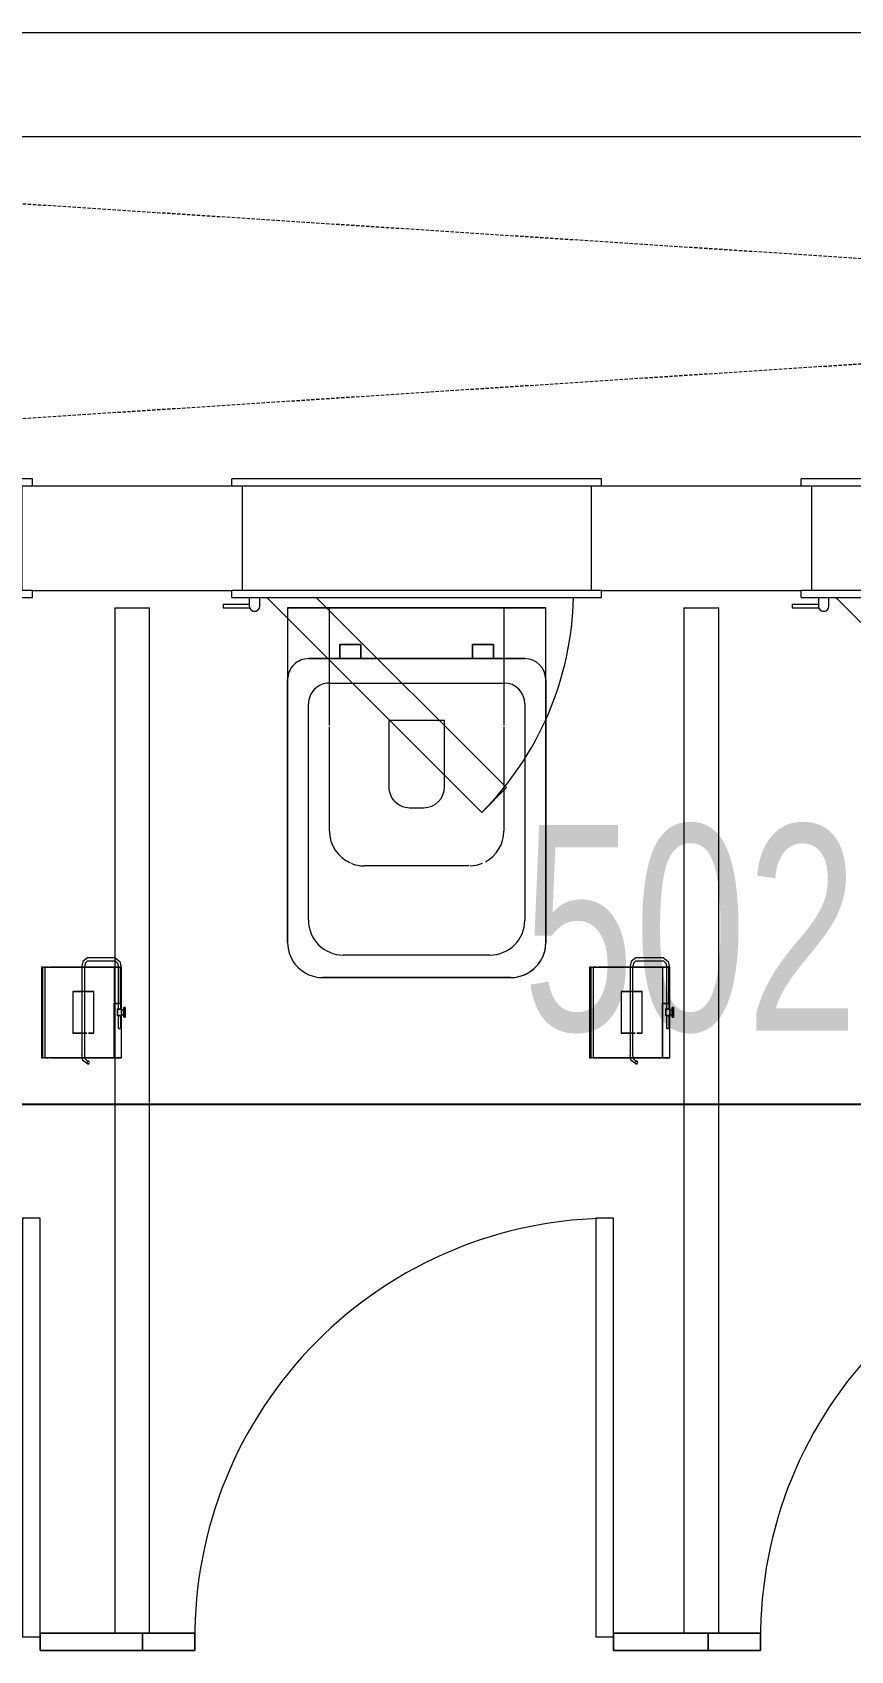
# Model space of a CAD drawing. Header units: millimetres. Extents: x 10569 to 232243, y -25347 to 80743.
# Drawn here: x 82753 to 83926, y 46167 to 48487 of the extents above; entities that cross this region are included whole.
import ezdxf

# ---------------------------------------------------------------- set-up
doc = ezdxf.new("R2010")
doc.units = ezdxf.units.MM
doc.linetypes.add('Hidden', pattern=[7.14375, 4.7625, -2.38125])
for name, color, linetype, lineweight in [('A-ANNO-DIMS', 211, 'Continuous', 5), ('A-DETL-HDLN', 90, 'Hidden', 9), ('A-DOOR', 31, 'Continuous', 20), ('A-DOOR-FRAM', 31, 'Continuous', 30), ('A-WALL', 113, 'Continuous', 20), ('P-SANR-FIXT', 6, 'Continuous', 9)]:
    doc.layers.add(name, color=color, linetype=linetype, lineweight=lineweight)
doc.styles.add('Arial_2', font='arial.ttf', dxfattribs={"width": 0.7, "height": 295.05988})
doc.dimstyles.new('Linear_-_1_5mm_Arial', dxfattribs={"dimscale": 304.8, "dimtxt": 300, "dimasz": 0.656168, "dimexe": 0.656168, "dimexo": 0.0625, "dimgap": 0.328084, "dimtad": 1, "dimdec": 0, "dimzin": 0, "dimdsep": 46, "dimtxsty": 'Arial_2', "dimblk1": 'OBLIQUE', "dimblk2": 'OBLIQUE', "dimsah": 1, "dimcen": 0.09, "dimadec": 0, "dimazin": 0, "dimtfac": 1, "dimtdec": 4, "dimtix": 1, "dimtmove": 0, "dimatfit": 3, "dimfxl": 0.656168, "dimfxlon": 1, "dimtvp": 1, "dimtolj": 1, "dimtzin": 0, "dimarcsym": 2})

# ---------------------------------------------------------------- blocks, each defined once
blk = doc.blocks.new('FP_62-TENDER DRAFT G_F')
at = {"layer": 'P-SANR-FIXT'}
blk.add_line((-12.7, -6.1), (-65, -6.1), dxfattribs=at)
blk = doc.blocks.new('FP_63-TENDER DRAFT G_F')
at = {"layer": 'P-SANR-FIXT'}
blk.add_line((-65, -120.1), (65, -120.1), dxfattribs=at)
blk = doc.blocks.new('FP_64-TENDER DRAFT G_F')
at = {"layer": 'P-SANR-FIXT'}
for p, q in [((30, -45), (-30, -45)), ((-30, -75), (30, -75))]:
    blk.add_line(p, q, dxfattribs=at)
blk = doc.blocks.new('FP_65-TENDER DRAFT G_F')
at = {"layer": 'P-SANR-FIXT'}
for p, q in [((65, -5), (-65, -5)), ((-65, -115), (65, -115))]:
    blk.add_line(p, q, dxfattribs=at)
blk = doc.blocks.new('FP_66-TENDER DRAFT G_F')
at = {"layer": 'P-SANR-FIXT'}
for p, q in [((-3, -2), (-3, -5)), ((3, -5), (3, -2))]:
    blk.add_line(p, q, dxfattribs=at)
blk = doc.blocks.new('FP_67-TENDER DRAFT G_F')
at = {"layer": 'P-SANR-FIXT'}
for p, q in [((-7, 0), (-7, -2)), ((7, -2), (7, 0))]:
    blk.add_line(p, q, dxfattribs=at)
blk = doc.blocks.new('FP_68-TENDER DRAFT G_F')
at = {"layer": 'P-SANR-FIXT'}
for p, q in [((-5, -5), (-5, -6.1)), ((-5, -10.1), (-5, -11)), ((5, -6.1), (5, -5)), ((5, -11), (5, -10.1))]:
    blk.add_line(p, q, dxfattribs=at)
blk = doc.blocks.new('FP_69-TENDER DRAFT G_F')
at = {"layer": 'P-SANR-FIXT'}
for p, q in [((-5, -6.1), (-66.1, -6.1)), ((23.2, -6.1), (5, -6.1))]:
    blk.add_line(p, q, dxfattribs=at)
blk = doc.blocks.new('FP_70-TENDER DRAFT G_F')
at = {"layer": 'P-SANR-FIXT'}
for p, q in [((-66.1, -10.1), (-5, -10.1)), ((5, -10.1), (23.2, -10.1))]:
    blk.add_line(p, q, dxfattribs=at)
blk = doc.blocks.new('FP_71-TENDER DRAFT G_F')
at = {"layer": 'P-SANR-FIXT', "flags": 128}
blk.add_lwpolyline([(-78.1, -14.1), (-73.2, -7.6), (-66.1, -6.1)], dxfattribs=at)
blk = doc.blocks.new('FP_72-TENDER DRAFT G_F')
at = {"layer": 'P-SANR-FIXT', "flags": 128}
blk.add_lwpolyline([(-74.1, -14.1), (-70.8, -10.9), (-66.1, -10.1)], dxfattribs=at)
blk = doc.blocks.new('FP_73-TENDER DRAFT G_F')
at = {"layer": 'P-SANR-FIXT'}
for p, q in [((-78.1, -14.1), (-78.1, -54)), ((-74.1, -54), (-74.1, -14.1))]:
    blk.add_line(p, q, dxfattribs=at)
blk = doc.blocks.new('FP_74-TENDER DRAFT G_F')
at = {"layer": 'P-SANR-FIXT', "flags": 128}
blk.add_lwpolyline([(-74.1, -54), (-70.8, -57.2), (-66.1, -58)], dxfattribs=at)
blk = doc.blocks.new('FP_75-TENDER DRAFT G_F')
at = {"layer": 'P-SANR-FIXT', "flags": 128}
blk.add_lwpolyline([(-78.1, -54), (-73.2, -60.5), (-66.1, -62)], dxfattribs=at)
blk = doc.blocks.new('FP_76-TENDER DRAFT G_F')
at = {"layer": 'P-SANR-FIXT'}
for p, q in [((-30, -58), (-65, -58)), ((30, -58), (-30, -58)), ((61.8, -58), (30, -58))]:
    blk.add_line(p, q, dxfattribs=at)
blk = doc.blocks.new('FP_77-TENDER DRAFT G_F')
at = {"layer": 'P-SANR-FIXT'}
for p, q in [((-65, -62), (-30, -62)), ((-30, -62), (30, -62)), ((30, -62), (61.8, -62))]:
    blk.add_line(p, q, dxfattribs=at)
blk = doc.blocks.new('FP_78-TENDER DRAFT G_F')
at = {"layer": 'P-SANR-FIXT'}
for p, q in [((65, -57.4), (61.8, -58)), ((69.8, -54), (66.4, -57.2))]:
    blk.add_line(p, q, dxfattribs=at)
blk = doc.blocks.new('FP_79-TENDER DRAFT G_F')
at = {"layer": 'P-SANR-FIXT'}
blk.add_line((65, -61.3), (61.8, -62), dxfattribs=at)
at = {"layer": 'P-SANR-FIXT', "flags": 128}
blk.add_lwpolyline([(73.8, -54), (68.8, -60.5), (65, -61.3)], dxfattribs=at)
blk = doc.blocks.new('FP_80-TENDER DRAFT G_F')
at = {"layer": 'P-SANR-FIXT'}
for p, q in [((69.8, -52.8), (69.8, -54)), ((73.8, -54), (73.8, -52.8))]:
    blk.add_line(p, q, dxfattribs=at)
blk = doc.blocks.new('DLN_Toilet Paper Roll - DLN_Toilet Paper Roll-V61-TENDER DRAFT G_F')
at = {"layer": 'P-SANR-FIXT'}
for p, q in [((-7, 0), (7, 0)), ((7, 0), (-7, 0)), ((-65, -6.9), (-65, -5)), ((-65, -5), (-65, -6.9)), ((-65, -6.5), (-65, -6.9)), ((-65, -6.9), (-65, -6.5)), ((-65, -15.5), (-65, -6.9)), ((-65, -6.9), (-65, -9.7)), ((-65, -6.9), (-12.7, -6.9)), ((-65, -9.7), (-65, -9.9)), ((-65, -9.9), (-65, -10.9)), ((-65, -10.9), (-65, -12.3)), ((-65, -12.3), (-65, -13.9)), ((-65, -21.1), (-65, -12.4)), ((-65, -12.4), (-65, -45)), ((-65, -13.9), (-65, -15.6)), ((-65, -120.1), (-65, -15.5)), ((-65, -15.5), (-12.7, -15.5)), ((-65, -15.6), (-65, -37.5)), ((-65, -32.5), (-65, -21.1)), ((-12.7, -6.5), (-12.7, -6.9)), ((-12.7, -6.9), (-12.7, -6.5)), ((-12.7, -6.9), (-12.7, -8.8)), ((-12.7, -15.5), (-12.7, -6.9)), ((-12.7, -8.8), (-12.7, -9.3)), ((-12.7, -9.3), (-12.7, -9.7)), ((-12.7, -9.7), (-12.7, -9.9)), ((-12.7, -9.9), (-12.7, -10.9)), ((-12.7, -10.9), (-12.7, -12.2)), ((-12.7, -12.2), (-12.7, -13.7)), ((-12.7, -13.7), (-12.7, -15.5)), ((-12.7, -15.5), (65, -15.5)), ((65, -15.5), (-12.7, -15.5)), ((-7, -2), (7, -2)), ((7, -2), (-7, -2)), ((-5, -5), (5, -5)), ((-1.3, -5), (-5, -5)), ((-5, -11), (-2.5, -11)), ((5, -11), (-5, -11)), ((-3, -2), (3, -2)), ((3, -2), (-3, -2)), ((-3, -5), (-1.5, -5)), ((-1.5, -5), (-3, -5)), ((-2.5, -11), (-1.3, -11)), ((-1.5, -5), (-0.8, -5)), ((-0.8, -5), (-1.5, -5)), ((0, -5), (-1.3, -5)), ((-1.3, -11), (0, -11)), ((-0.8, -5), (0, -5)), ((0, -5), (-0.8, -5)), ((0, -5), (0.8, -5)), ((0.8, -5), (0, -5)), ((1.3, -5), (0, -5)), ((0, -11), (1.3, -11)), ((0.8, -5), (1.5, -5)), ((1.5, -5), (0.8, -5)), ((5, -5), (1.3, -5)), ((1.3, -11), (2.5, -11)), ((1.5, -5), (3, -5)), ((3, -5), (1.5, -5)), ((2.5, -11), (5, -11)), ((23.2, -9.3), (23.2, -6.9)), ((23.2, -6.9), (23.2, -9.3)), ((65, -6.9), (65, -5)), ((65, -5), (65, -15.1)), ((65, -12.4), (65, -6.9)), ((65, -15.1), (65, -12.4)), ((65, -45), (65, -15.1)), ((65, -15.1), (65, -21.1)), ((65, -15.6), (65, -15.5)), ((65, -15.5), (65, -120.1)), ((65, -37.5), (65, -15.6)), ((65, -15.6), (65, -15.6)), ((65, -21.1), (65, -32.5)), ((-65, -45.8), (-65, -32.5)), ((-65, -37.8), (-65, -59)), ((-65, -45.5), (-65, -45)), ((-65, -45), (-65, -45.5)), ((-65, -56.1), (-65, -45.5)), ((-65, -45.5), (-65, -59.7)), ((-65, -59.7), (-65, -45.8)), ((-30, -56.1), (-30, -45)), ((-30, -45), (-30, -52.5)), ((30, -49.4), (30, -45)), ((30, -45), (30, -49.4)), ((65, -32.5), (65, -45.8)), ((65, -59), (65, -37.8)), ((65, -59.7), (65, -45)), ((65, -45), (65, -59.7)), ((65, -45.8), (65, -59.7)), ((-65, -47), (-65, -59.3)), ((-65, -59.3), (-65, -56.1)), ((-65, -59.8), (-65, -78.6)), ((-65, -74.2), (-65, -60)), ((-65, -60), (-65, -75)), ((-65, -60.8), (-65, -73)), ((-65, -67.5), (-65, -60.8)), ((-65, -70.6), (-65, -67.5)), ((-30, -52.5), (-30, -55.1)), ((-30, -55.2), (-30, -55)), ((-30, -55), (-30, -55.2)), ((-30, -55.7), (-30, -55.2)), ((-30, -55.2), (-30, -55.7)), ((-30, -56.5), (-30, -55.7)), ((-30, -55.7), (-30, -56.5)), ((-30, -59.7), (-30, -56.2)), ((-30, -57.5), (-30, -56.5)), ((-30, -56.5), (-30, -57.5)), ((-30, -58.7), (-30, -57.5)), ((-30, -57.5), (-30, -58.7)), ((-30, -62.5), (-30, -58.7)), ((-30, -58.7), (-30, -60)), ((-30, -60), (-30, -61.3)), ((-30, -63.9), (-30, -60)), ((-30, -61.3), (-30, -62.5)), ((-30, -63.5), (-30, -62.5)), ((-30, -62.5), (-30, -64.3)), ((-30, -64.3), (-30, -63.5)), ((-30, -64.8), (-30, -64.3)), ((-30, -64.3), (-30, -64.8)), ((-30, -65), (-30, -64.8)), ((-30, -64.8), (-30, -65)), ((-30, -70.4), (-30, -65.2)), ((-30, -65.2), (-30, -70.4)), ((30, -52.5), (30, -49.6)), ((30, -49.6), (30, -52.5)), ((30, -55.7), (30, -55)), ((30, -55), (30, -55.7)), ((30, -56.5), (30, -55.7)), ((30, -55.7), (30, -56.5)), ((30, -56.1), (30, -59.7)), ((30, -58.7), (30, -56.5)), ((30, -56.5), (30, -57.5)), ((30, -57.5), (30, -58.7)), ((30, -63.5), (30, -58.7)), ((30, -58.7), (30, -60)), ((30, -60), (30, -61.3)), ((30, -60), (30, -63.8)), ((30, -61.3), (30, -62.5)), ((30, -62.5), (30, -63.5)), ((30, -64.3), (30, -63.5)), ((30, -63.5), (30, -64.3)), ((30, -63.9), (30, -75)), ((30, -64.8), (30, -64.3)), ((30, -64.3), (30, -65)), ((30, -65), (30, -64.8)), ((30, -70.6), (30, -64.9)), ((65, -59.7), (65, -47)), ((65, -78.6), (65, -59.8)), ((65, -73), (65, -60)), ((65, -60), (65, -74.2)), ((65, -75), (65, -60)), ((65, -60), (65, -75)), ((-65, -73), (-65, -70.6)), ((-65, -75), (-65, -73)), ((-65, -87.5), (-65, -74.2)), ((-65, -75), (-65, -96.9)), ((-65, -79.9), (-65, -95.2)), ((-65, -96.9), (-65, -87.5)), ((-30, -75), (-30, -70.6)), ((-30, -70.6), (-30, -75)), ((30, -73), (30, -70.6)), ((30, -74.5), (30, -73)), ((30, -75), (30, -74.5)), ((65, -74.2), (65, -87.5)), ((65, -96.9), (65, -75)), ((65, -95.2), (65, -79.9)), ((65, -87.5), (65, -96.9)), ((-65, -96.9), (-65, -107.7)), ((-65, -107.6), (-65, -98.9)), ((-65, -98.9), (-65, -107.6)), ((-65, -113.1), (-65, -109.9)), ((-65, -109.9), (-65, -115)), ((-65, -110), (-65, -113.7)), ((-65, -115), (-65, -113.1)), ((65, -107.7), (65, -96.9)), ((65, -107.6), (65, -98.9)), ((65, -98.9), (65, -107.6)), ((65, -115), (65, -109.9)), ((65, -109.9), (65, -113.1)), ((65, -113.7), (65, -110)), ((65, -113.1), (65, -115)), ((-65, -118.1), (-65, -120.1)), ((65, -118.1), (-65, -118.1)), ((-65, -120.1), (65, -120.1)), ((65, -120.1), (65, -118.1))]:
    blk.add_line(p, q, dxfattribs=at)
for start_param, end_param in [(0, 3.141593), (3.141593, 6.283185)]:
    blk.add_ellipse((71.8, -52.8), major_axis=(2, 0), ratio=0.802744, start_param=start_param, end_param=end_param, dxfattribs=at)
for points, knots in [([(-4.7, -6.8), (-4.8, -6.6), (-4.9, -6.3), (-5, -6.1), (-5, -6.1), (-5, -6.1)], [0.6, 0.6, 0.6, 0.6, 0.8, 0.9, 1, 1, 1, 1]), ([(-5, -6.1), (-5, -6.1), (-5, -6.2), (-4.9, -6.4), (-4.8, -6.7), (-4.8, -6.9)], [0, 0, 0, 0, 0.25, 0.5, 1, 1, 1, 1]), ([(-4.7, -7.8), (-4.7, -7.9), (-4.6, -8.3), (-4.7, -8.8), (-4.8, -9.3), (-4.9, -9.7), (-5, -10), (-5, -10.1), (-5, -10.1)], [0.2222222, 0.2222222, 0.2222222, 0.2222222, 0.3333333, 0.4444444, 0.5833333, 0.7222222, 0.8611111, 1, 1, 1, 1]), ([(-5, -10.1), (-5, -10.1), (-5, -10.1), (-4.9, -10), (-4.8, -9.8), (-4.8, -9.7), (-4.8, -9.6)], [0, 0, 0, 0, 0.2, 0.4, 0.7, 0.8, 0.8, 0.8, 0.8]), ([(5, -6.1), (5, -6.1), (5, -6.1), (4.9, -6.3), (4.8, -6.6), (4.7, -7), (4.6, -7.1)], [0, 0, 0, 0, 0.1, 0.2, 0.4, 0.5, 0.5, 0.5, 0.5]), ([(4.7, -7.8), (4.7, -7.8), (4.7, -7.7), (4.7, -7.5), (4.7, -7.4), (4.7, -7.3)], [0.7777778, 0.7777778, 0.7777778, 0.7777778, 0.7916667, 0.8611111, 0.8888889, 0.8888889, 0.8888889, 0.8888889]), ([(5, -10.1), (5, -10.1), (5, -10), (4.9, -9.8), (4.8, -9.3), (4.7, -8.7), (4.7, -8.3), (4.6, -8), (4.7, -7.9), (4.7, -7.8)], [0, 0, 0, 0, 0.1111111, 0.2222222, 0.4444444, 0.5833333, 0.6527778, 0.7222222, 0.7777778, 0.7777778, 0.7777778, 0.7777778]), ([(4.7, -9.3), (4.7, -9.5), (4.9, -9.8), (5, -10.1), (5, -10.1), (5, -10.1)], [0, 0, 0, 0, 0.4, 0.7, 1, 1, 1, 1]), ([(4.8, -6.9), (4.8, -6.7), (4.9, -6.4), (5, -6.2), (5, -6.1), (5, -6.1)], [0, 0, 0, 0, 0.5, 0.75, 1, 1, 1, 1])]:
    blk.add_open_spline(points, degree=3, knots=knots, dxfattribs=at)
for points in [[(-4.8, -6.9), (-4.8, -7.1), (-4.7, -7.2), (-4.7, -7.3)], [(-4.8, -9.6), (-4.7, -9.5), (-4.7, -9.4), (-4.7, -9.3)], [(-4.5, -8.5), (-4.5, -8.3), (-4.5, -8), (-4.5, -7.6), (-4.6, -7.1), (-4.7, -6.9), (-4.7, -6.8)], [(-4.7, -7.3), (-4.7, -7.5), (-4.7, -7.6), (-4.7, -7.8)], [(-4.7, -9.3), (-4.6, -9.2), (-4.6, -9.1), (-4.6, -8.9)], [(-4.6, -8.9), (-4.6, -8.8), (-4.5, -8.6), (-4.5, -8.5)], [(4.6, -7.1), (4.6, -7.3), (4.6, -7.4), (4.5, -7.6)], [(4.5, -7.6), (4.5, -7.7), (4.5, -8), (4.5, -8.5), (4.6, -8.9), (4.6, -9.2), (4.7, -9.3)], [(4.7, -7.3), (4.7, -7.2), (4.8, -7.1), (4.8, -6.9)]]:
    blk.add_open_spline(points, degree=3, dxfattribs=at)
for name in ['FP_67-TENDER DRAFT G_F', 'FP_71-TENDER DRAFT G_F', 'FP_73-TENDER DRAFT G_F', 'FP_72-TENDER DRAFT G_F', 'FP_69-TENDER DRAFT G_F', 'FP_70-TENDER DRAFT G_F', 'FP_65-TENDER DRAFT G_F', 'FP_62-TENDER DRAFT G_F', 'FP_68-TENDER DRAFT G_F', 'FP_66-TENDER DRAFT G_F', 'FP_64-TENDER DRAFT G_F', 'FP_75-TENDER DRAFT G_F', 'FP_74-TENDER DRAFT G_F', 'FP_76-TENDER DRAFT G_F', 'FP_77-TENDER DRAFT G_F', 'FP_78-TENDER DRAFT G_F', 'FP_79-TENDER DRAFT G_F', 'FP_80-TENDER DRAFT G_F', 'FP_63-TENDER DRAFT G_F']:
    blk.add_blockref(name, (0, 0), dxfattribs=at)
blk = doc.blocks.new('FP_82-TENDER DRAFT G_F')
at = {"layer": 'P-SANR-FIXT'}
blk.add_line((-12.7, -6.1), (-65, -6.1), dxfattribs=at)
blk = doc.blocks.new('FP_83-TENDER DRAFT G_F')
at = {"layer": 'P-SANR-FIXT'}
blk.add_line((-65, -120.1), (65, -120.1), dxfattribs=at)
blk = doc.blocks.new('FP_84-TENDER DRAFT G_F')
at = {"layer": 'P-SANR-FIXT'}
for p, q in [((30, -45), (-30, -45)), ((-30, -75), (30, -75))]:
    blk.add_line(p, q, dxfattribs=at)
blk = doc.blocks.new('FP_85-TENDER DRAFT G_F')
at = {"layer": 'P-SANR-FIXT'}
for p, q in [((65, -5), (-65, -5)), ((-65, -115), (65, -115))]:
    blk.add_line(p, q, dxfattribs=at)
blk = doc.blocks.new('FP_86-TENDER DRAFT G_F')
at = {"layer": 'P-SANR-FIXT'}
for p, q in [((-3, -2), (-3, -5)), ((3, -5), (3, -2))]:
    blk.add_line(p, q, dxfattribs=at)
blk = doc.blocks.new('FP_87-TENDER DRAFT G_F')
at = {"layer": 'P-SANR-FIXT'}
for p, q in [((-7, 0), (-7, -2)), ((7, -2), (7, 0))]:
    blk.add_line(p, q, dxfattribs=at)
blk = doc.blocks.new('FP_88-TENDER DRAFT G_F')
at = {"layer": 'P-SANR-FIXT'}
for p, q in [((-5, -5), (-5, -6.1)), ((-5, -10.1), (-5, -11)), ((5, -6.1), (5, -5)), ((5, -11), (5, -10.1))]:
    blk.add_line(p, q, dxfattribs=at)
blk = doc.blocks.new('FP_89-TENDER DRAFT G_F')
at = {"layer": 'P-SANR-FIXT'}
for p, q in [((-5, -6.1), (-66.1, -6.1)), ((23.2, -6.1), (5, -6.1))]:
    blk.add_line(p, q, dxfattribs=at)
blk = doc.blocks.new('FP_90-TENDER DRAFT G_F')
at = {"layer": 'P-SANR-FIXT'}
for p, q in [((-66.1, -10.1), (-5, -10.1)), ((5, -10.1), (23.2, -10.1))]:
    blk.add_line(p, q, dxfattribs=at)
blk = doc.blocks.new('FP_91-TENDER DRAFT G_F')
at = {"layer": 'P-SANR-FIXT', "flags": 128}
blk.add_lwpolyline([(-78.1, -14.1), (-73.2, -7.6), (-66.1, -6.1)], dxfattribs=at)
blk = doc.blocks.new('FP_92-TENDER DRAFT G_F')
at = {"layer": 'P-SANR-FIXT', "flags": 128}
blk.add_lwpolyline([(-74.1, -14.1), (-70.8, -10.9), (-66.1, -10.1)], dxfattribs=at)
blk = doc.blocks.new('FP_93-TENDER DRAFT G_F')
at = {"layer": 'P-SANR-FIXT'}
for p, q in [((-78.1, -15), (-78.1, -54)), ((-74.1, -54), (-74.1, -15))]:
    blk.add_line(p, q, dxfattribs=at)
blk = doc.blocks.new('FP_94-TENDER DRAFT G_F')
at = {"layer": 'P-SANR-FIXT', "flags": 128}
blk.add_lwpolyline([(-74.1, -54), (-70.8, -57.2), (-66.1, -58)], dxfattribs=at)
blk = doc.blocks.new('FP_95-TENDER DRAFT G_F')
at = {"layer": 'P-SANR-FIXT', "flags": 128}
blk.add_lwpolyline([(-78.1, -54), (-73.2, -60.5), (-66.1, -62)], dxfattribs=at)
blk = doc.blocks.new('FP_96-TENDER DRAFT G_F')
at = {"layer": 'P-SANR-FIXT'}
for p, q in [((-30, -58), (-65, -58)), ((30, -58), (-30, -58)), ((61.8, -58), (30, -58))]:
    blk.add_line(p, q, dxfattribs=at)
blk = doc.blocks.new('FP_97-TENDER DRAFT G_F')
at = {"layer": 'P-SANR-FIXT'}
for p, q in [((-65, -62), (-30, -62)), ((-30, -62), (30, -62)), ((30, -62), (61.8, -62))]:
    blk.add_line(p, q, dxfattribs=at)
blk = doc.blocks.new('FP_98-TENDER DRAFT G_F')
at = {"layer": 'P-SANR-FIXT'}
for p, q in [((65, -57.4), (61.8, -58)), ((69.8, -54), (66.4, -57.2))]:
    blk.add_line(p, q, dxfattribs=at)
blk = doc.blocks.new('FP_99-TENDER DRAFT G_F')
at = {"layer": 'P-SANR-FIXT'}
blk.add_line((65, -61.3), (61.8, -62), dxfattribs=at)
at = {"layer": 'P-SANR-FIXT', "flags": 128}
blk.add_lwpolyline([(73.8, -54), (68.8, -60.5), (65, -61.3)], dxfattribs=at)
blk = doc.blocks.new('FP_100-TENDER DRAFT G_F')
at = {"layer": 'P-SANR-FIXT'}
for p, q in [((69.8, -52.8), (69.8, -54)), ((73.8, -54), (73.8, -52.8))]:
    blk.add_line(p, q, dxfattribs=at)
blk = doc.blocks.new('DLN_Toilet Paper Roll - DLN_Toilet Paper Roll-V81-TENDER DRAFT G_F')
at = {"layer": 'P-SANR-FIXT'}
for p, q in [((-7, 0), (7, 0)), ((7, 0), (-7, 0)), ((-65, -6.9), (-65, -5)), ((-65, -5), (-65, -6.9)), ((-65, -6.1), (-65, -6.5)), ((-65, -6.3), (-65, -6.1)), ((-65, -6.9), (-65, -6.3)), ((-65, -6.5), (-65, -6.9)), ((-65, -11), (-65, -6.9)), ((-65, -6.9), (-65, -8.8)), ((-65, -6.9), (-12.7, -6.9)), ((-65, -8.8), (-65, -9.7)), ((-65, -9.7), (-65, -9.9)), ((-65, -9.9), (-65, -10.9)), ((-65, -10.9), (-65, -15.6)), ((-65, -15), (-65, -11)), ((-65, -14.7), (-65, -12.4)), ((-65, -12.4), (-65, -14.7)), ((-65, -32.5), (-65, -15.1)), ((-65, -15.1), (-65, -21.1)), ((-65, -120.1), (-65, -15.5)), ((-65, -15.5), (-12.7, -15.5)), ((-65, -15.6), (-65, -37.5)), ((-65, -21.1), (-65, -45)), ((-12.7, -6.5), (-12.7, -6.9)), ((-12.7, -6.9), (-12.7, -6.5)), ((-12.7, -6.9), (-12.7, -8.8)), ((-12.7, -15), (-12.7, -6.9)), ((-12.7, -8.8), (-12.7, -9.3)), ((-12.7, -9.3), (-12.7, -9.7)), ((-12.7, -9.7), (-12.7, -9.9)), ((-12.7, -9.9), (-12.7, -15.5)), ((-12.7, -15.5), (65, -15.5)), ((65, -15.5), (-12.7, -15.5)), ((-7, -2), (-6.8, -2)), ((-6.8, -2), (-7, -2)), ((-6.8, -2), (-4.9, -2)), ((1.8, -2), (-6.8, -2)), ((-5, -5), (-4.8, -5)), ((-4.3, -5), (-5, -5)), ((-5, -11), (-2.5, -11)), ((-4.3, -11), (-5, -11)), ((-4.9, -2), (0, -2)), ((-4.8, -5), (-2.5, -5)), ((-3.5, -5), (-4.3, -5)), ((-2.5, -11), (-4.3, -11)), ((-1.3, -5), (-3.5, -5)), ((-3, -2), (-2.9, -2)), ((-2.9, -2), (-3, -2)), ((-3, -5), (-2.6, -5)), ((-2.9, -5), (-3, -5)), ((-2.9, -2), (0, -2)), ((-2.6, -2), (-2.9, -2)), ((-2.1, -5), (-2.9, -5)), ((-2.1, -2), (-2.6, -2)), ((-2.6, -5), (-2.1, -5)), ((-2.5, -5), (0, -5)), ((-2.5, -11), (2.5, -11)), ((-1.3, -11), (-2.5, -11)), ((-1.5, -2), (-2.1, -2)), ((-2.1, -5), (-1.5, -5)), ((-1.5, -5), (-2.1, -5)), ((-0.8, -2), (-1.5, -2)), ((-1.5, -5), (1.5, -5)), ((1.5, -5), (-1.5, -5)), ((1.3, -5), (-1.3, -5)), ((0, -11), (-1.3, -11)), ((0, -2), (-0.8, -2)), ((0, -2), (3, -2)), ((0.8, -2), (0, -2)), ((0, -2), (4.9, -2)), ((0, -5), (1.3, -5)), ((1.3, -11), (0, -11)), ((1.5, -2), (0.8, -2)), ((1.3, -5), (2.5, -5)), ((3.5, -5), (1.3, -5)), ((3.5, -11), (1.3, -11)), ((2.1, -2), (1.5, -2)), ((1.5, -5), (2.1, -5)), ((2.1, -5), (1.5, -5)), ((7, -2), (1.8, -2)), ((2.6, -2), (2.1, -2)), ((2.1, -5), (2.9, -5)), ((2.6, -5), (2.1, -5)), ((2.5, -5), (4.3, -5)), ((2.5, -11), (5, -11)), ((3, -2), (2.6, -2)), ((2.9, -5), (2.6, -5)), ((2.9, -5), (3, -5)), ((3, -5), (2.9, -5)), ((4.3, -5), (3.5, -5)), ((4.8, -11), (3.5, -11)), ((4.3, -5), (5, -5)), ((5, -5), (4.3, -5)), ((5, -11), (4.8, -11)), ((4.9, -2), (7, -2)), ((23.2, -9.3), (23.2, -6.9)), ((23.2, -6.9), (23.2, -9.7)), ((23.2, -9.7), (23.2, -9.3)), ((65, -14.7), (65, -5)), ((65, -5), (65, -14.7)), ((65, -45), (65, -15.1)), ((65, -15.1), (65, -59.7)), ((65, -15.6), (65, -15.5)), ((65, -15.5), (65, -120.1)), ((65, -37.5), (65, -15.6)), ((65, -15.6), (65, -15.6)), ((-65, -45.8), (-65, -32.5)), ((-65, -37.8), (-65, -59)), ((-65, -59.3), (-65, -45)), ((-65, -45), (-65, -59.7)), ((-65, -59.7), (-65, -45.8)), ((-30, -56.1), (-30, -45)), ((-30, -45), (-30, -55.1)), ((30, -49.4), (30, -45)), ((30, -45), (30, -49.4)), ((65, -59), (65, -37.8)), ((65, -59.7), (65, -45)), ((65, -45), (65, -59.7)), ((-65, -47), (-65, -59.3)), ((-65, -59.8), (-65, -78.6)), ((-65, -96.9), (-65, -60)), ((-65, -60), (-65, -75)), ((-65, -60.8), (-65, -73)), ((-65, -75), (-65, -60.8)), ((-30, -55.7), (-30, -55)), ((-30, -55), (-30, -55.2)), ((-30, -55.2), (-30, -55.7)), ((-30, -56.5), (-30, -55.7)), ((-30, -55.7), (-30, -56.5)), ((-30, -59.7), (-30, -56.2)), ((-30, -58.7), (-30, -56.5)), ((-30, -56.5), (-30, -58.7)), ((-30, -62.5), (-30, -58.7)), ((-30, -58.7), (-30, -61.3)), ((-30, -63.9), (-30, -60)), ((-30, -61.3), (-30, -62.5)), ((-30, -64.3), (-30, -62.5)), ((-30, -62.5), (-30, -63.5)), ((-30, -63.5), (-30, -65)), ((-30, -65), (-30, -64.3)), ((-30, -67.5), (-30, -65.2)), ((-30, -65.2), (-30, -70.4)), ((-30, -70.4), (-30, -67.5)), ((30, -52.5), (30, -49.6)), ((30, -49.6), (30, -52.5)), ((30, -57.5), (30, -55)), ((30, -55), (30, -56.5)), ((30, -56.1), (30, -59.7)), ((30, -56.5), (30, -57.5)), ((30, -62.5), (30, -57.5)), ((30, -57.5), (30, -58.7)), ((30, -58.7), (30, -60)), ((30, -60), (30, -61.3)), ((30, -60), (30, -63.8)), ((30, -61.3), (30, -62.5)), ((30, -63.5), (30, -62.5)), ((30, -62.5), (30, -63.5)), ((30, -64.3), (30, -63.5)), ((30, -63.5), (30, -64.3)), ((30, -63.9), (30, -67.5)), ((30, -64.8), (30, -64.3)), ((30, -64.3), (30, -64.8)), ((30, -65), (30, -64.8)), ((30, -64.8), (30, -65)), ((30, -70.6), (30, -64.9)), ((30, -67.5), (30, -73)), ((65, -59.7), (65, -47)), ((65, -78.6), (65, -59.8)), ((65, -73), (65, -60)), ((65, -60), (65, -96.9)), ((65, -75), (65, -60)), ((65, -60), (65, -75)), ((-65, -75), (-65, -87.5)), ((-65, -79.9), (-65, -95.2)), ((-65, -87.5), (-65, -96.9)), ((-30, -73), (-30, -70.6)), ((-30, -70.6), (-30, -75)), ((-30, -74.5), (-30, -73)), ((-30, -75), (-30, -74.5)), ((30, -74.5), (30, -70.6)), ((30, -73), (30, -74.5)), ((30, -75), (30, -74.5)), ((30, -74.5), (30, -75)), ((65, -96.9), (65, -75)), ((65, -95.2), (65, -79.9)), ((-65, -96.9), (-65, -107.7)), ((-65, -107.6), (-65, -98.9)), ((-65, -98.9), (-65, -107.6)), ((-65, -113.1), (-65, -109.9)), ((-65, -109.9), (-65, -115)), ((-65, -110), (-65, -113.7)), ((-65, -115), (-65, -113.1)), ((65, -107.7), (65, -96.9)), ((65, -107.6), (65, -98.9)), ((65, -98.9), (65, -107.6)), ((65, -115), (65, -109.9)), ((65, -109.9), (65, -113.1)), ((65, -113.7), (65, -110)), ((65, -113.1), (65, -115)), ((-65, -118.1), (-65, -120.1)), ((65, -118.1), (-65, -118.1)), ((-65, -120.1), (65, -120.1)), ((65, -120.1), (65, -118.1))]:
    blk.add_line(p, q, dxfattribs=at)
for start_param, end_param in [(0, 3.141593), (3.141593, 6.283185)]:
    blk.add_ellipse((71.8, -52.8), major_axis=(2, 0), ratio=0.802744, start_param=start_param, end_param=end_param, dxfattribs=at)
for points in [[(-5, -6.1), (-5, -6.1), (-5, -6.1), (-5, -6.1)], [(-5, -10.1), (-5, -10.1), (-5, -10.1), (-5, -10.1), (-4.9, -10)], [(-4.9, -9.8), (-4.8, -9.8), (-4.8, -9.7), (-4.8, -9.7), (-4.8, -9.6)], [(-4.9, -10), (-4.9, -10), (-4.9, -9.9), (-4.9, -9.9)], [(-4.8, -6.9), (-4.8, -7.1), (-4.7, -7.2), (-4.7, -7.3)], [(-4.8, -9.6), (-4.7, -9.5), (-4.7, -9.4), (-4.7, -9.3)], [(-4.7, -9.3), (-4.6, -9.2), (-4.6, -8.9), (-4.5, -8.5), (-4.5, -8), (-4.5, -7.6), (-4.6, -7.1), (-4.7, -6.9), (-4.7, -6.8)], [(-4.7, -7.3), (-4.7, -7.5), (-4.7, -7.6), (-4.7, -7.8)], [(4.6, -7.1), (4.6, -7.3), (4.5, -7.6), (4.5, -8), (4.5, -8.5), (4.6, -8.9), (4.6, -9.2), (4.7, -9.3)], [(4.8, -6.5), (4.8, -6.6), (4.7, -6.8), (4.7, -7), (4.6, -7.1)], [(4.7, -7.3), (4.7, -7.2), (4.8, -7.1), (4.8, -6.9)], [(4.7, -8.3), (4.7, -8.2), (4.7, -8), (4.7, -7.9), (4.7, -7.8)], [(4.7, -9.3), (4.7, -9.4), (4.7, -9.5), (4.8, -9.6)], [(4.9, -6.3), (4.9, -6.3), (4.9, -6.4), (4.8, -6.5)], [(5, -6.1), (5, -6.2), (4.9, -6.2), (4.9, -6.3)], [(5, -10), (5, -10), (4.9, -9.9), (4.9, -9.8)], [(5, -6.1), (5, -6.1), (5, -6.1), (5, -6.1)], [(5, -10.1), (5, -10.1), (5, -10.1), (5, -10)]]:
    blk.add_open_spline(points, degree=3, dxfattribs=at)
for points, knots in [([(-4.7, -6.8), (-4.8, -6.6), (-4.9, -6.3), (-5, -6.1), (-5, -6.1), (-5, -6.1)], [0.6, 0.6, 0.6, 0.6, 0.8, 0.9, 0.9644096, 0.9644096, 0.9644096, 0.9644096]), ([(-5, -6.1), (-5, -6.1), (-5, -6.2), (-4.9, -6.4), (-4.8, -6.7), (-4.8, -6.9)], [0, 0, 0, 0, 0.25, 0.5, 1, 1, 1, 1]), ([(-4.7, -7.8), (-4.7, -7.9), (-4.6, -8.3), (-4.7, -8.8), (-4.8, -9.3), (-4.9, -9.7), (-5, -10), (-5, -10.1), (-5, -10.1)], [0.2222222, 0.2222222, 0.2222222, 0.2222222, 0.3333333, 0.4444444, 0.5833333, 0.7222222, 0.8611111, 1, 1, 1, 1]), ([(4.7, -7.8), (4.7, -7.8), (4.7, -7.7), (4.7, -7.5), (4.7, -7.4), (4.7, -7.3)], [0.7777778, 0.7777778, 0.7777778, 0.7777778, 0.7916667, 0.8611111, 0.8888889, 0.8888889, 0.8888889, 0.8888889]), ([(4.9, -9.8), (4.9, -9.7), (4.8, -9.3), (4.7, -8.7), (4.7, -8.4), (4.7, -8.3), (4.7, -8.3)], [0.2222222, 0.2222222, 0.2222222, 0.2222222, 0.4444444, 0.5833333, 0.6527778, 0.6666667, 0.6666667, 0.6666667, 0.6666667]), ([(4.8, -6.9), (4.8, -6.7), (4.9, -6.4), (5, -6.2), (5, -6.1), (5, -6.1)], [0, 0, 0, 0, 0.5, 0.75, 1, 1, 1, 1]), ([(4.8, -9.6), (4.8, -9.7), (4.9, -9.9), (5, -10.1), (5, -10.1), (5, -10.1)], [0.2, 0.2, 0.2, 0.2, 0.4, 0.7, 1, 1, 1, 1])]:
    blk.add_open_spline(points, degree=3, knots=knots, dxfattribs=at)
for name in ['FP_87-TENDER DRAFT G_F', 'FP_91-TENDER DRAFT G_F', 'FP_93-TENDER DRAFT G_F', 'FP_92-TENDER DRAFT G_F', 'FP_89-TENDER DRAFT G_F', 'FP_90-TENDER DRAFT G_F', 'FP_85-TENDER DRAFT G_F', 'FP_82-TENDER DRAFT G_F', 'FP_88-TENDER DRAFT G_F', 'FP_86-TENDER DRAFT G_F', 'FP_84-TENDER DRAFT G_F', 'FP_95-TENDER DRAFT G_F', 'FP_94-TENDER DRAFT G_F', 'FP_96-TENDER DRAFT G_F', 'FP_97-TENDER DRAFT G_F', 'FP_98-TENDER DRAFT G_F', 'FP_99-TENDER DRAFT G_F', 'FP_100-TENDER DRAFT G_F', 'FP_83-TENDER DRAFT G_F']:
    blk.add_blockref(name, (0, 0), dxfattribs=at)
blk = doc.blocks.new('DLN_Toilet - DLN_Toilet-V343-TENDER DRAFT G_F')
at = {"layer": 'P-SANR-FIXT'}
for p, q in [((135, 700), (-135, 700)), ((-135, 700), (135, 700)), ((135, 700), (-135, 700)), ((-185, 650), (-185, 272.8)), ((-185, 272.8), (-185, 650)), ((-185, 650), (-185, 272.8)), ((-105, 667.8), (105.2, 667.8)), ((185, 272.8), (185, 650)), ((185, 650), (185, 272.8)), ((185, 272.8), (185, 650)), ((-155, 307.8), (-155, 617.8)), ((155.2, 617.8), (155.2, 307.8)), ((-75, 540), (75, 540)), ((-125, 340.5), (-125, 490)), ((125, 490), (125, 340.6)), ((10, 456.5), (-10, 456.5)), ((-40, 426.5), (-40, 331.7)), ((40, 331.7), (40, 426.5)), ((-125, 277.8), (-125, 338.8)), ((-40, 331.7), (40, 331.7)), ((125, 338.9), (125, 277.9)), ((-185, 272.8), (-185, 170)), ((125.2, 277.8), (-125, 277.8)), ((-125, 242.8), (-125, 277.8)), ((125, 277.9), (125, 242.8)), ((185, 170), (185, 272.8)), ((-155, 242.8), (155, 242.8)), ((-110, 242.8), (-155, 242.8)), ((-125, 170), (-125, 242.8)), ((-80, 242.8), (-110, 242.8)), ((-80, 242.8), (-110, 242.8)), ((-110, 242.8), (-110, 222.8)), ((-110, 222.8), (-110, 242.8)), ((-110, 242.8), (-80, 242.8)), ((80, 242.8), (-80, 242.8)), ((-80, 222.8), (-80, 242.8)), ((-80, 242.8), (-80, 222.8)), ((110, 242.8), (80, 242.8)), ((110, 242.8), (80, 242.8)), ((80, 242.8), (80, 222.8)), ((80, 222.8), (80, 242.8)), ((80, 242.8), (110, 242.8)), ((155, 242.8), (110, 242.8)), ((110, 222.8), (110, 242.8)), ((110, 242.8), (110, 222.8)), ((125, 242.8), (125, 170)), ((-110, 222.8), (-80, 222.8)), ((-80, 222.8), (-110, 222.8)), ((80, 222.8), (110, 222.8)), ((110, 222.8), (80, 222.8)), ((-185, 170), (185, 170)), ((-125, 170), (-185, 170)), ((125, 170), (-125, 170)), ((185, 170), (125, 170))]:
    blk.add_line(p, q, dxfattribs=at)
for centre, radius, start, end in [((-135, 650), 50, 90, 180), ((-135, 650), 50, 90, 180), ((-135, 650), 50, 90, 157.5), ((135, 650), 50, 0, 90), ((135, 650), 50, 0, 90), ((135, 650), 50, 0, 90), ((-135, 650), 50, 157.5, 180), ((-105, 617.8), 50, 90, 180), ((105.2, 617.8), 50, 0, 90), ((-75, 490), 50, 118.0175, 180), ((-75, 490), 50, 92.0659, 112.5), ((75, 490), 50, 67.5, 90), ((75, 490), 50, 0, 66.0442), ((-10, 426.5), 30, 90, 180), ((10, 426.5), 30, 360, 90), ((-125, 307.8), 30, 180, 270), ((125.2, 307.8), 30, 270, 0), ((-155, 272.8), 30, 180, 270), ((-155, 272.8), 30, 180, 270), ((155, 272.8), 30, 270, 0), ((155, 272.8), 30, 270, 0)]:
    blk.add_arc(centre, radius, start, end, dxfattribs=at)
blk = doc.blocks.new('DLN-Access Panel__AP01_ - _AP04_ 450 x 650 _WH_-V446-TENDER DRAFT G_F')
at = {"layer": 'A-DOOR', "lineweight": 15}
for p, q in [((-265, 75), (-265, 85)), ((265, 85), (-265, 85)), ((-265, 75), (265, 75)), ((265, 75), (265, 85)), ((-265, -85), (-265, -75)), ((265, -75), (-265, -75)), ((-265, -85), (265, -85)), ((-240, -85), (-240, -97.5)), ((-225, -97.5), (-225, -85)), ((-215, -85), (93.2, -393.2)), ((128.6, -357.8), (-144.3, -85)), ((265, -85), (265, -75)), ((-240, -95), (-277.5, -95)), ((-277.5, -95), (-277.5, -100)), ((-277.5, -100), (-239.6, -100)), ((93.2, -393.2), (128.6, -357.8))]:
    blk.add_line(p, q, dxfattribs=at)
for centre, radius, start, end in [((-225, -75), 450, 315, 358.7079), ((-232.5, -97.5), 7.5, 180, 0), ((-232.5, -97.5), 7.5, 199.4712, 301.6259), ((-232.5, -97.5), 7.5, 240, 300), ((-232.5, -97.5), 7.5, 243.2518, 301.6259)]:
    blk.add_arc(centre, radius, start, end, dxfattribs=at)
at = {"layer": 'A-DOOR-FRAM', "lineweight": 15}
for p, q in [((-250, 75), (-250, -75)), ((250, 75), (250, -75))]:
    blk.add_line(p, q, dxfattribs=at)
blk = doc.blocks.new('DLN-Access Panel__AP01_ - _AP04_ 450 x 650 _WH_-V447-TENDER DRAFT G_F')
at = {"layer": 'A-DOOR', "lineweight": 15}
for p, q in [((-265, 75), (-265, 85)), ((265, 85), (-265, 85)), ((-265, 75), (265, 75)), ((265, 75), (265, 85)), ((-265, -85), (-265, -75)), ((265, -75), (-265, -75)), ((-265, -85), (265, -85)), ((-240, -85), (-240, -97.5)), ((-225, -97.5), (-225, -85)), ((-215, -85), (93.2, -393.2)), ((128.6, -357.8), (-144.3, -85)), ((265, -85), (265, -75)), ((-240, -95), (-277.5, -95)), ((-277.5, -95), (-277.5, -100)), ((-277.5, -100), (-239.6, -100)), ((93.2, -393.2), (128.6, -357.8))]:
    blk.add_line(p, q, dxfattribs=at)
for centre, radius, start, end in [((-225, -75), 450, 315, 358.7079), ((-232.5, -97.5), 7.5, 180, 0), ((-232.5, -97.5), 7.5, 199.4712, 300.4558), ((-232.5, -97.5), 7.5, 240, 300), ((-232.5, -97.5), 7.5, 243.2518, 300.4558)]:
    blk.add_arc(centre, radius, start, end, dxfattribs=at)
at = {"layer": 'A-DOOR-FRAM', "lineweight": 15}
for p, q in [((-250, 75), (-250, -75)), ((250, 75), (250, -75))]:
    blk.add_line(p, q, dxfattribs=at)
blk = doc.blocks.new('DLN_Partition Door - 600x2100_100x25 _WH_GH_-15328571-TENDER DRAFT G_F')
at = {"layer": 'A-DOOR', "lineweight": 9}
for p, q in [((20, -509.1), (20, -534.1)), ((620, -509.1), (20, -509.1)), ((620, -534.1), (620, -509.1)), ((20, -534.1), (620, -534.1))]:
    blk.add_line(p, q, dxfattribs=at)
blk.add_arc((20, -534.1), 600, 0, 90.5, dxfattribs=at)
at = {"layer": 'P-SANR-FIXT'}
for p, q in [((25, 140.9), (0, 140.9)), ((0, 140.9), (0, 65.9)), ((0, 65.9), (0, 140.9)), ((0, 140.9), (25, 140.9)), ((25, 65.9), (25, 140.9)), ((25, 140.9), (25, 124.9)), ((25, 124.9), (25, 65.9)), ((0, 65.9), (25, 65.9)), ((25, 65.9), (0, 65.9)), ((25, -534.1), (0, -534.1)), ((0, -534.1), (0, -681.1)), ((0, -681.1), (0, -534.1)), ((0, -534.1), (25, -534.1)), ((25, -681.1), (25, -534.1)), ((25, -534.1), (25, -641.1)), ((25, -641.1), (25, -681.1)), ((0, -681.1), (25, -681.1)), ((25, -681.1), (0, -681.1))]:
    blk.add_line(p, q, dxfattribs=at)
blk = doc.blocks.new('DLN_Partition Door - 600x2100_100x25 _WH_GH_-15328772-TENDER DRAFT G_F')
at = {"layer": 'A-DOOR', "lineweight": 9}
for p, q in [((20, -509.1), (20, -534.1)), ((620, -509.1), (20, -509.1)), ((620, -534.1), (620, -509.1)), ((20, -534.1), (620, -534.1))]:
    blk.add_line(p, q, dxfattribs=at)
blk.add_arc((20, -534.1), 600, 0, 90.5, dxfattribs=at)
at = {"layer": 'P-SANR-FIXT'}
for p, q in [((25, 140.9), (0, 140.9)), ((0, 140.9), (0, 65.9)), ((0, 65.9), (0, 140.9)), ((0, 140.9), (25, 140.9)), ((25, 65.9), (25, 140.9)), ((25, 140.9), (25, 130.9)), ((25, 130.9), (25, 65.9)), ((0, 65.9), (25, 65.9)), ((25, 65.9), (0, 65.9)), ((25, -534.1), (0, -534.1)), ((0, -534.1), (0, -670.1)), ((0, -670.1), (0, -534.1)), ((0, -534.1), (25, -534.1)), ((25, -670.1), (25, -534.1)), ((25, -534.1), (25, -635.1)), ((25, -635.1), (25, -670.1)), ((0, -670.1), (25, -670.1)), ((25, -670.1), (0, -670.1))]:
    blk.add_line(p, q, dxfattribs=at)
blk = doc.blocks.new('DLN_Partition Door - 600x2100_100x25 _WH_GH_-V525-TENDER DRAFT G_F')
at = {"layer": 'A-DOOR', "lineweight": 9}
for p, q in [((20, -509.1), (20, -534.1)), ((620, -509.1), (20, -509.1)), ((620, -534.1), (620, -509.1)), ((20, -534.1), (620, -534.1))]:
    blk.add_line(p, q, dxfattribs=at)
blk.add_arc((20, -534.1), 600, 0, 90.5, dxfattribs=at)
at = {"layer": 'P-SANR-FIXT'}
for p, q in [((25, 140.9), (0, 140.9)), ((0, 140.9), (0, 65.9)), ((0, 65.9), (0, 140.9)), ((0, 140.9), (25, 140.9)), ((25, 65.9), (25, 140.9)), ((25, 140.9), (25, 125.9)), ((25, 125.9), (25, 65.9)), ((0, 65.9), (25, 65.9)), ((25, 65.9), (0, 65.9)), ((25, -534.1), (0, -534.1)), ((0, -534.1), (0, -670.1)), ((0, -670.1), (0, -534.1)), ((0, -534.1), (25, -534.1)), ((25, -670.1), (25, -534.1)), ((25, -534.1), (25, -640.1)), ((25, -640.1), (25, -670.1)), ((0, -670.1), (25, -670.1)), ((25, -670.1), (0, -670.1))]:
    blk.add_line(p, q, dxfattribs=at)
blk = doc.blocks.new('_Oblique')
at = {"color": 0, "linetype": 'ByBlock', "lineweight": -2}
blk.add_line((-0.5, -0.5), (0.5, 0.5), dxfattribs=at)
blk = doc.blocks.new('DIMBLOCK31-TENDER DRAFT G_F')
at = {"layer": 'A-ANNO-DIMS', "color": 0, "lineweight": -2, "transparency": 16777216}
for p, q in [((81264.3, 47132), (81264.3, 46751.1)), ((86289.3, 47132), (86289.3, 46751.1)), ((81264.3, 46951.1), (86289.3, 46951.1))]:
    blk.add_line(p, q, dxfattribs=at)
at = {"layer": 'Defpoints', "color": 0, "transparency": 16777216}
for p in [(81264.3, 47151.1), (86289.3, 47151.1), (86289.3, 46951.1)]:
    blk.add_point(p, dxfattribs=at)
at = {"layer": 'A-ANNO-DIMS', "color": 0, "lineweight": -2, "transparency": 16777216, "xscale": 200, "yscale": 200, "zscale": 200, "rotation": 180}
blk.add_blockref('_Oblique', (81264.3, 46951.1), dxfattribs=at)
at = {"layer": 'A-ANNO-DIMS', "color": 0, "lineweight": -2, "transparency": 16777216, "xscale": 200, "yscale": 200, "zscale": 200}
blk.add_blockref('_Oblique', (86289.3, 46951.1), dxfattribs=at)
at = {"layer": 'A-ANNO-DIMS', "color": 0, "transparency": 16777216, "insert": (83776.8, 47201.7), "char_height": 295.06, "width": 753.231, "attachment_point": 5, "style": 'Arial_2'}
blk.add_mtext('\\A1;5025', dxfattribs=at)

msp = doc.modelspace()

# ---------------------------------------------------------------- linework, layer by layer
at = {"layer": 'A-DETL-HDLN'}
for p, q in [((88939.29296, 48337.48546), (81264.29296, 47837.48546)), ((88939.29296, 47837.48546), (81264.29296, 48337.48546))]:
    msp.add_line(p, q, dxfattribs=at)
at = {"layer": 'A-WALL'}
for p, q in [((81114.29296, 48487.48546), (84360.1263, 48487.48546)), ((89089.29296, 48337.48546), (81114.29296, 48337.48546)), ((82753.29296, 47837.48546), (83039.29296, 47837.48546)), ((83569.29296, 47837.48546), (83855.29296, 47837.48546)), ((82753.29296, 47687.48546), (83039.29296, 47687.48546)), ((83569.29296, 47687.48546), (83855.29296, 47687.48546))]:
    msp.add_line(p, q, dxfattribs=at)
at = {"layer": 'A-WALL', "lineweight": 9}
for p, q in [((82871.29296, 47662.48546), (82871.29296, 46192.48546)), ((82871.29296, 47662.48546), (82921.29296, 47662.48546)), ((82921.29296, 46192.48546), (82921.29296, 47662.48546)), ((83687.29296, 47662.48546), (83687.29296, 46192.48546)), ((83687.29296, 47662.48546), (83737.29296, 47662.48546)), ((83737.29296, 46192.48546), (83737.29296, 47662.48546)), ((82921.29296, 46192.48546), (82871.29296, 46192.48546)), ((83737.29296, 46192.48546), (83687.29296, 46192.48546))]:
    msp.add_line(p, q, dxfattribs=at)

# ---------------------------------------------------------------- block references
at = {"layer": 'A-DOOR', "lineweight": 15}
for name, p in [('DLN-Access Panel__AP01_ - _AP04_ 450 x 650 _WH_-V446-TENDER DRAFT G_F', (82488.29296, 47762.48546)), ('DLN-Access Panel__AP01_ - _AP04_ 450 x 650 _WH_-V446-TENDER DRAFT G_F', (83304.29296, 47762.48546)), ('DLN-Access Panel__AP01_ - _AP04_ 450 x 650 _WH_-V447-TENDER DRAFT G_F', (84120.29296, 47762.48546))]:
    msp.add_blockref(name, p, dxfattribs=at)
at = {"layer": 'P-SANR-FIXT'}
for name, p, rotation in [('DLN_Toilet - DLN_Toilet-V343-TENDER DRAFT G_F', (83304.29296, 47832.48546), 180), ('DLN_Toilet Paper Roll - DLN_Toilet Paper Roll-V81-TENDER DRAFT G_F', (82886.29296, 47082.48546), 270.0000000000002), ('DLN_Toilet Paper Roll - DLN_Toilet Paper Roll-V61-TENDER DRAFT G_F', (83672.29296, 47082.48546), 270.0000000000002), ('DLN_Partition Door - 600x2100_100x25 _WH_GH_-15328571-TENDER DRAFT G_F', (82230.16329, 46167.48546), 90.0000000000002), ('DLN_Partition Door - 600x2100_100x25 _WH_GH_-15328772-TENDER DRAFT G_F', (83052.16329, 46167.48546), 90.0000000000002), ('DLN_Partition Door - 600x2100_100x25 _WH_GH_-V525-TENDER DRAFT G_F', (83863.16329, 46167.48546), 90.0000000000002)]:
    msp.add_blockref(name, p, dxfattribs=dict(at, rotation=rotation))

# ---------------------------------------------------------------- dimensions: what is measured, and where the dimension line sits
at = {"layer": 'A-ANNO-DIMS'}
dim = msp.add_linear_dim(base=(86289.29296, 46951.05405), p1=(81264.29296, 47151.05405), p2=(86289.29296, 47151.05405), dimstyle='Linear_-_1_5mm_Arial', override={"dimpost": '<>', "dimfxl": 5025}, dxfattribs=at)
dim.commit()
dim.dimension.update_dxf_attribs({"geometry": 'DIMBLOCK31-TENDER DRAFT G_F', "text_midpoint": (83776.79296, 47201.70366)})

doc.saveas('drawing.dxf')
